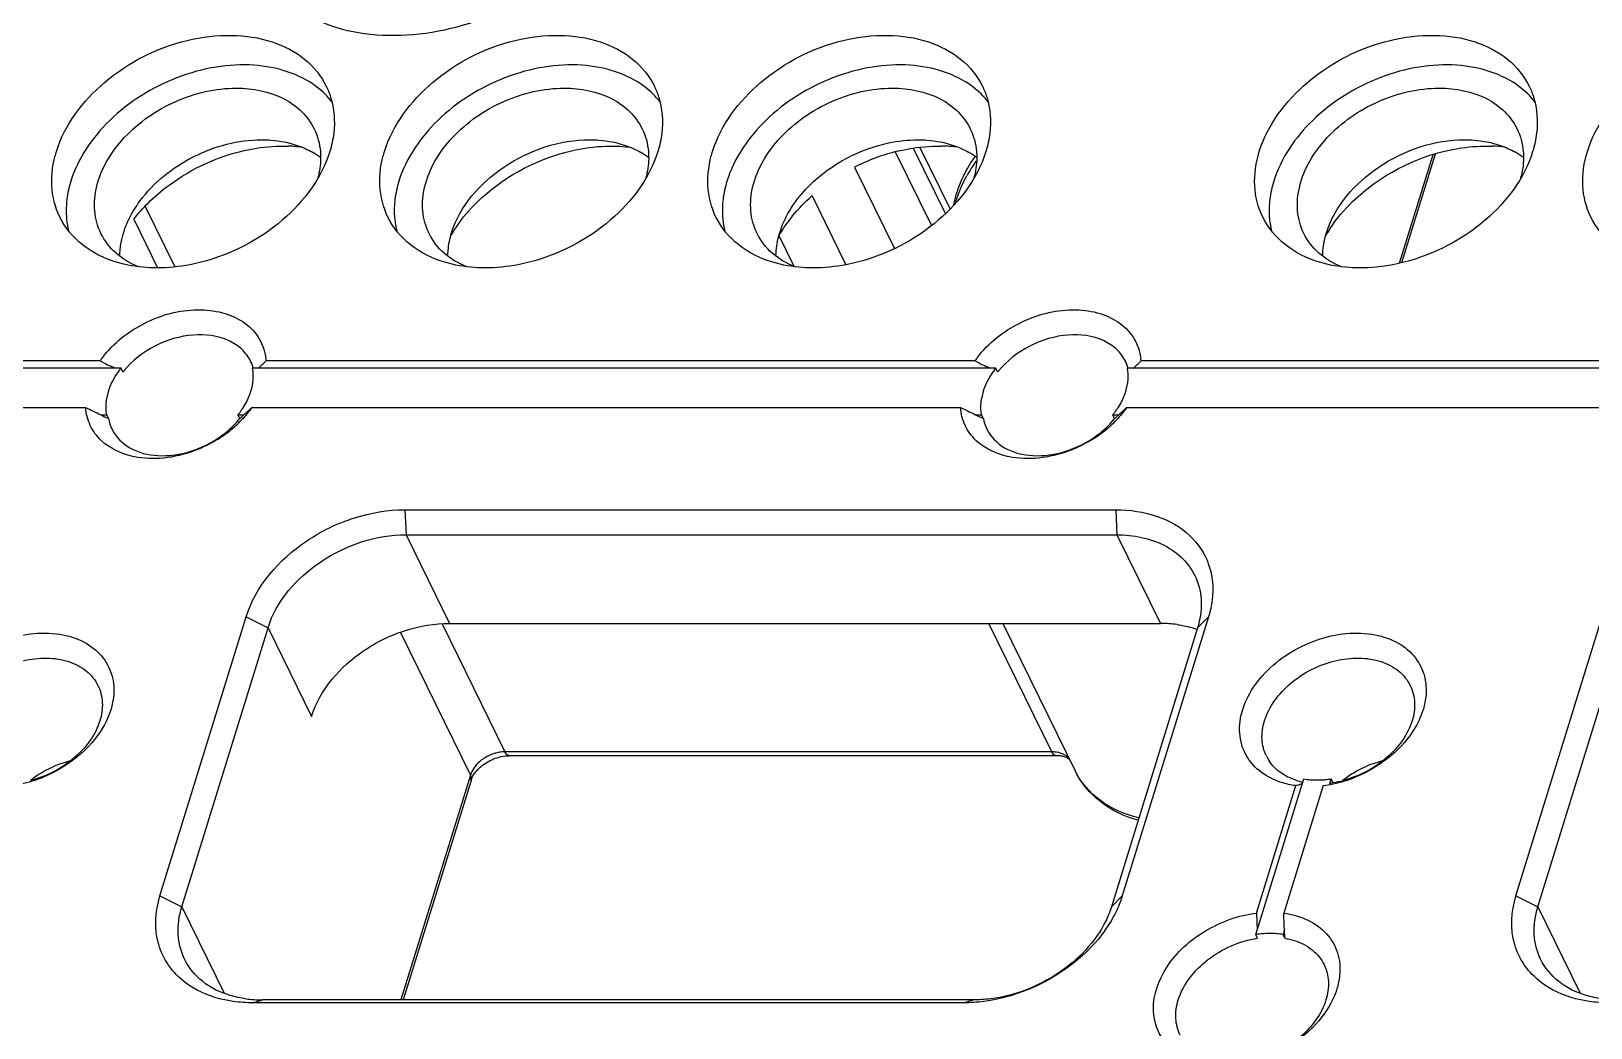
# Model space of a CAD drawing. Header units: millimetres. Extents: x 0 to 297, y 0 to 210.
# Drawn here: x 245.69 to 254.45, y 164.98 to 170.57 of the extents above; entities that cross this region are included whole.
import ezdxf

# ---------------------------------------------------------------- set-up
doc = ezdxf.new("R2010")
doc.units = ezdxf.units.MM
doc.header["$LTSCALE"] = 16.335
doc.layers.add('3_ALL_AXES', color=7, linetype='CONTINUOUS')
doc.layers.add('7_ALL_FEATURES', color=7, linetype='CONTINUOUS')

msp = doc.modelspace()

# ---------------------------------------------------------------- linework, layer by layer
at = {"layer": '3_ALL_AXES', "color": 7, "linetype": 'Continuous'}
msp.add_line((251.14568, 167.24883), (251.55152, 166.42182), dxfattribs=at)
for centre, radius, start, end in [((247.05832, 169.52785), 0.42235, 52.62403, 59.98634), ((248.90044, 169.52785), 0.42235, 52.62403, 59.98634), ((250.74256, 169.52785), 0.42235, 52.62403, 59.98634), ((253.86275, 169.0921), 0.83616, 82.949894, 87.914349), ((253.81277, 169.52785), 0.42235, 52.62403, 59.98634), ((253.66371, 169.01168), 0.81816, 146.392489, 149.555553), ((246.0593, 165.88747), 0.60767, 120.278025, 127.9198), ((253.42779, 165.88747), 0.60767, 120.278025, 127.9198)]:
    msp.add_arc(centre, radius, start, end, dxfattribs=at)
for points, knots in [([(245.83156, 169.89715), (245.87806, 170.04763), (246.09096, 170.32725), (246.47383, 170.51895), (246.80874, 170.56081), (247.03977, 170.52711), (247.23133, 170.42924), (247.31894, 170.32191), (247.34722, 170.26427)], [0, 0, 0, 0, 0.2518058, 0.5295383, 0.6634467, 0.7864616, 0.8973577, 1, 1, 1, 1]), ([(247.67368, 169.89715), (247.72018, 170.04763), (247.93308, 170.32725), (248.31596, 170.51895), (248.65086, 170.56081), (248.88189, 170.52711), (249.07345, 170.42924), (249.16106, 170.32191), (249.18934, 170.26427)], [0, 0, 0, 0, 0.2518058, 0.5295383, 0.6634467, 0.7864616, 0.8973577, 1, 1, 1, 1]), ([(249.5158, 169.89715), (249.5623, 170.04763), (249.77521, 170.32725), (250.15808, 170.51895), (250.49298, 170.56081), (250.72401, 170.52711), (250.91557, 170.42924), (251.00318, 170.32191), (251.03146, 170.26427)], [0, 0, 0, 0, 0.2518058, 0.5295383, 0.6634467, 0.7864616, 0.8973577, 1, 1, 1, 1]), ([(252.586, 169.89715), (252.6325, 170.04763), (252.84541, 170.32725), (253.22828, 170.51895), (253.56318, 170.56081), (253.79421, 170.52711), (253.98578, 170.42924), (254.07338, 170.32191), (254.10167, 170.26427)], [0, 0, 0, 0, 0.2518058, 0.5295383, 0.6634467, 0.7864616, 0.8973577, 1, 1, 1, 1]), ([(254.42813, 169.89715), (254.47462, 170.04763), (254.68753, 170.32725), (255.0704, 170.51895), (255.40531, 170.56081), (255.63634, 170.52711), (255.8279, 170.42924), (255.9155, 170.32191), (255.94379, 170.26427)], [0, 0, 0, 0, 0.2518058, 0.5295383, 0.6634467, 0.7864616, 0.8973577, 1, 1, 1, 1]), ([(247.2948, 170.2595), (247.1958, 170.33512), (246.9944, 170.39482), (246.72392, 170.37847), (246.50782, 170.31962), (246.30473, 170.21761), (246.07853, 170.0421), (245.95277, 169.8604), (245.9129, 169.73139)], [0, 0, 0, 0, 0.2239052, 0.3517985, 0.4863583, 0.623162, 0.757313, 1, 1, 1, 1]), ([(249.13692, 170.2595), (249.03792, 170.33512), (248.83653, 170.39482), (248.56604, 170.37847), (248.34994, 170.31962), (248.14685, 170.21761), (247.92065, 170.0421), (247.79489, 169.8604), (247.75502, 169.73139)], [0, 0, 0, 0, 0.2239052, 0.3517985, 0.4863583, 0.623162, 0.757313, 1, 1, 1, 1]), ([(250.97905, 170.2595), (250.88005, 170.33512), (250.67865, 170.39482), (250.40816, 170.37847), (250.19206, 170.31962), (249.98897, 170.21761), (249.76278, 170.0421), (249.63701, 169.8604), (249.59714, 169.73139)], [0, 0, 0, 0, 0.2239052, 0.3517985, 0.4863583, 0.623162, 0.757313, 1, 1, 1, 1]), ([(254.04925, 170.2595), (253.95025, 170.33512), (253.74885, 170.39482), (253.47836, 170.37847), (253.26227, 170.31962), (253.05917, 170.21761), (252.83298, 170.0421), (252.70721, 169.8604), (252.66735, 169.73139)], [0, 0, 0, 0, 0.2239052, 0.3517985, 0.4863583, 0.623162, 0.757313, 1, 1, 1, 1]), ([(246.08198, 169.4377), (246.06271, 169.47691), (246.03866, 169.56622), (246.05238, 169.70855), (246.11166, 169.85042), (246.24713, 170.03003), (246.4911, 170.19832), (246.7258, 170.25361), (246.84183, 170.25361)], [0, 0, 0, 0, 0.1017788, 0.2097309, 0.3275175, 0.4555166, 0.7296526, 1, 1, 1, 1]), ([(246.84183, 170.25361), (246.93359, 170.25361), (247.07116, 170.2276), (247.21337, 170.12671), (247.26164, 170.06025), (247.27892, 170.02508)], [0, 0, 0, 0, 0.5332389, 0.7722667, 1, 1, 1, 1]), ([(247.34722, 170.26427), (247.35689, 170.24456), (247.39039, 170.16104), (247.39697, 170.06779), (247.38887, 170.0005)], [0, 0, 0, 0, 0.2447347, 1, 1, 1, 1]), ([(247.9241, 169.4377), (247.90483, 169.47691), (247.88079, 169.56622), (247.8945, 169.70855), (247.95378, 169.85042), (248.08925, 170.03003), (248.33323, 170.19832), (248.56792, 170.25361), (248.68395, 170.25361)], [0, 0, 0, 0, 0.1017788, 0.2097309, 0.3275175, 0.4555166, 0.7296526, 1, 1, 1, 1]), ([(248.68395, 170.25361), (248.77571, 170.25361), (248.91328, 170.2276), (249.0555, 170.12671), (249.10376, 170.06025), (249.12105, 170.02508)], [0, 0, 0, 0, 0.5332389, 0.7722667, 1, 1, 1, 1]), ([(249.18934, 170.26427), (249.19902, 170.24456), (249.23251, 170.16104), (249.23909, 170.06779), (249.23099, 170.0005)], [0, 0, 0, 0, 0.2447347, 1, 1, 1, 1]), ([(249.76622, 169.4377), (249.74695, 169.47691), (249.72291, 169.56622), (249.73662, 169.70855), (249.7959, 169.85042), (249.93137, 170.03003), (250.17535, 170.19832), (250.41005, 170.25361), (250.52607, 170.25361)], [0, 0, 0, 0, 0.1017788, 0.2097309, 0.3275175, 0.4555166, 0.7296526, 1, 1, 1, 1]), ([(250.52607, 170.25361), (250.61783, 170.25361), (250.7554, 170.2276), (250.89762, 170.12671), (250.94588, 170.06025), (250.96317, 170.02508)], [0, 0, 0, 0, 0.5332389, 0.7722667, 1, 1, 1, 1]), ([(251.03146, 170.26427), (251.04114, 170.24456), (251.07464, 170.16104), (251.08121, 170.06779), (251.07311, 170.0005)], [0, 0, 0, 0, 0.2447347, 1, 1, 1, 1]), ([(252.83643, 169.4377), (252.81716, 169.47691), (252.79311, 169.56622), (252.80682, 169.70855), (252.86611, 169.85042), (253.00158, 170.03003), (253.24555, 170.19832), (253.48025, 170.25361), (253.59628, 170.25361)], [0, 0, 0, 0, 0.1017788, 0.2097309, 0.3275175, 0.4555166, 0.7296526, 1, 1, 1, 1]), ([(253.59628, 170.25361), (253.68804, 170.25361), (253.82561, 170.2276), (253.96782, 170.12671), (254.01608, 170.06025), (254.03337, 170.02508)], [0, 0, 0, 0, 0.5332389, 0.7722667, 1, 1, 1, 1]), ([(254.10167, 170.26427), (254.11134, 170.24456), (254.14484, 170.16104), (254.15142, 170.06779), (254.14332, 170.0005)], [0, 0, 0, 0, 0.2447347, 1, 1, 1, 1]), ([(245.851, 169.53003), (245.82446, 169.58411), (245.79345, 169.70915), (245.81249, 169.83546), (245.83156, 169.89715)], [0, 0, 0, 0, 0.4826445, 1, 1, 1, 1]), ([(246.30101, 169.61991), (246.3784, 169.72492), (246.59071, 169.89441), (246.85321, 169.96353), (246.98418, 169.96353)], [0, 0, 0, 0, 0.4989882, 1, 1, 1, 1]), ([(247.36666, 169.89715), (247.32076, 169.74862), (247.11213, 169.47188), (246.81078, 169.31868), (246.64444, 169.27633)], [0, 0, 0, 0, 0.4752822, 1, 1, 1, 1]), ([(246.98418, 169.96353), (247.00177, 169.96353), (247.06947, 169.96101), (247.137, 169.94825), (247.18446, 169.93203)], [0, 0, 0, 0, 0.2596445, 1, 1, 1, 1]), ([(247.31395, 169.89706), (247.31497, 169.88494), (247.31684, 169.83481), (247.30922, 169.7845), (247.29926, 169.74788)], [0, 0, 0, 0, 0.242712, 1, 1, 1, 1]), ([(247.69312, 169.53003), (247.66658, 169.58411), (247.63557, 169.70915), (247.65461, 169.83546), (247.67368, 169.89715)], [0, 0, 0, 0, 0.4826445, 1, 1, 1, 1]), ([(248.05091, 169.44131), (248.09736, 169.59162), (248.33107, 169.85628), (248.65792, 169.96353), (248.8263, 169.96353)], [0, 0, 0, 0, 0.4830228, 1, 1, 1, 1]), ([(249.20878, 169.89715), (249.16288, 169.74862), (248.95426, 169.47188), (248.6529, 169.31868), (248.48657, 169.27633)], [0, 0, 0, 0, 0.4752822, 1, 1, 1, 1]), ([(248.8263, 169.96353), (248.84389, 169.96353), (248.91159, 169.96101), (248.97912, 169.94825), (249.02659, 169.93203)], [0, 0, 0, 0, 0.2596445, 1, 1, 1, 1]), ([(249.15607, 169.89706), (249.15709, 169.88494), (249.15896, 169.83481), (249.15134, 169.7845), (249.14138, 169.74788)], [0, 0, 0, 0, 0.242712, 1, 1, 1, 1]), ([(249.53524, 169.53003), (249.5087, 169.58411), (249.47769, 169.70915), (249.49674, 169.83546), (249.5158, 169.89715)], [0, 0, 0, 0, 0.4826445, 1, 1, 1, 1]), ([(249.93036, 169.53199), (249.9544, 169.57855), (250.0813, 169.76205), (250.28581, 169.88608), (250.44868, 169.93203)], [0, 0, 0, 0, 0.2364442, 1, 1, 1, 1]), ([(251.0509, 169.89715), (251.005, 169.74862), (250.79638, 169.47188), (250.49502, 169.31868), (250.32869, 169.27633)], [0, 0, 0, 0, 0.4752822, 1, 1, 1, 1]), ([(250.44868, 169.93203), (250.46699, 169.9372), (250.53895, 169.95498), (250.61333, 169.96353), (250.66843, 169.96353)], [0, 0, 0, 0, 0.2566648, 1, 1, 1, 1]), ([(250.66843, 169.96353), (250.68602, 169.96353), (250.75371, 169.96101), (250.82125, 169.94825), (250.86871, 169.93203)], [0, 0, 0, 0, 0.2596445, 1, 1, 1, 1]), ([(250.99819, 169.89706), (250.99922, 169.88494), (251.00108, 169.83481), (250.99346, 169.7845), (250.9835, 169.74788)], [0, 0, 0, 0, 0.242712, 1, 1, 1, 1]), ([(252.60544, 169.53003), (252.5789, 169.58411), (252.54789, 169.70915), (252.56694, 169.83546), (252.586, 169.89715)], [0, 0, 0, 0, 0.4826445, 1, 1, 1, 1]), ([(252.96324, 169.44131), (253.00969, 169.59162), (253.2434, 169.85628), (253.57024, 169.96353), (253.73863, 169.96353)], [0, 0, 0, 0, 0.4830228, 1, 1, 1, 1]), ([(252.98231, 169.46453), (253.01899, 169.51973), (253.19752, 169.73045), (253.45959, 169.86635), (253.664, 169.90798)], [0, 0, 0, 0, 0.241098, 1, 1, 1, 1]), ([(254.1211, 169.89715), (254.0752, 169.74862), (253.86658, 169.47188), (253.56522, 169.31868), (253.39889, 169.27633)], [0, 0, 0, 0, 0.4752822, 1, 1, 1, 1]), ([(253.664, 169.90798), (253.68328, 169.9119), (253.7589, 169.92514), (253.83611, 169.92983), (253.89318, 169.92771)], [0, 0, 0, 0, 0.2561821, 1, 1, 1, 1]), ([(253.73863, 169.96353), (253.75622, 169.96353), (253.82391, 169.96101), (253.89145, 169.94825), (253.93891, 169.93203)], [0, 0, 0, 0, 0.2596445, 1, 1, 1, 1]), ([(254.06839, 169.89706), (254.06942, 169.88494), (254.07128, 169.83481), (254.06367, 169.7845), (254.0537, 169.74788)], [0, 0, 0, 0, 0.242712, 1, 1, 1, 1]), ([(254.44756, 169.53003), (254.42103, 169.58411), (254.39002, 169.70915), (254.40906, 169.83546), (254.42813, 169.89715)], [0, 0, 0, 0, 0.4826445, 1, 1, 1, 1]), ([(245.89069, 169.62805), (245.88888, 169.613), (245.88422, 169.55428), (245.88987, 169.49461), (245.90038, 169.45215)], [0, 0, 0, 0, 0.2572876, 1, 1, 1, 1]), ([(246.18793, 169.31031), (246.18803, 169.33621), (246.19923, 169.44715), (246.25056, 169.55145), (246.30101, 169.61991)], [0, 0, 0, 0, 0.2334996, 1, 1, 1, 1]), ([(247.73281, 169.62805), (247.731, 169.613), (247.72634, 169.55428), (247.73199, 169.49461), (247.7425, 169.45215)], [0, 0, 0, 0, 0.2572876, 1, 1, 1, 1]), ([(249.57493, 169.62805), (249.57312, 169.613), (249.56846, 169.55428), (249.57411, 169.49461), (249.58463, 169.45215)], [0, 0, 0, 0, 0.2572876, 1, 1, 1, 1]), ([(252.64514, 169.62805), (252.64333, 169.613), (252.63867, 169.55428), (252.64432, 169.49461), (252.65483, 169.45215)], [0, 0, 0, 0, 0.2572876, 1, 1, 1, 1]), ([(246.17007, 169.27633), (246.10088, 169.29723), (245.97247, 169.35926), (245.88033, 169.47026), (245.851, 169.53003)], [0, 0, 0, 0, 0.5204977, 1, 1, 1, 1]), ([(248.01219, 169.27633), (247.94301, 169.29723), (247.81459, 169.35926), (247.72245, 169.47026), (247.69312, 169.53003)], [0, 0, 0, 0, 0.5204977, 1, 1, 1, 1]), ([(249.85432, 169.27633), (249.78513, 169.29723), (249.65671, 169.35926), (249.56457, 169.47026), (249.53524, 169.53003)], [0, 0, 0, 0, 0.5204977, 1, 1, 1, 1]), ([(252.92452, 169.27633), (252.85533, 169.29723), (252.72692, 169.35926), (252.63478, 169.47026), (252.60544, 169.53003)], [0, 0, 0, 0, 0.5204977, 1, 1, 1, 1]), ([(254.76664, 169.27633), (254.69745, 169.29723), (254.56904, 169.35926), (254.4769, 169.47026), (254.44756, 169.53003)], [0, 0, 0, 0, 0.5204977, 1, 1, 1, 1]), ([(246.2937, 169.24999), (246.24773, 169.26846), (246.16306, 169.318), (246.10245, 169.39605), (246.08198, 169.4377)], [0, 0, 0, 0, 0.5163089, 1, 1, 1, 1]), ([(248.13582, 169.24999), (248.08985, 169.26846), (248.00519, 169.318), (247.94457, 169.39605), (247.9241, 169.4377)], [0, 0, 0, 0, 0.5163089, 1, 1, 1, 1]), ([(248.03005, 169.31031), (248.03009, 169.32108), (248.03203, 169.36538), (248.04101, 169.40926), (248.05091, 169.44131)], [0, 0, 0, 0, 0.2430927, 1, 1, 1, 1]), ([(249.97794, 169.24999), (249.93197, 169.26846), (249.84731, 169.318), (249.7867, 169.39605), (249.76622, 169.4377)], [0, 0, 0, 0, 0.5163089, 1, 1, 1, 1]), ([(249.87217, 169.31031), (249.87221, 169.32108), (249.87416, 169.36538), (249.88313, 169.40926), (249.89303, 169.44131)], [0, 0, 0, 0, 0.2430927, 1, 1, 1, 1]), ([(253.04815, 169.24999), (253.00218, 169.26846), (252.91751, 169.318), (252.8569, 169.39605), (252.83643, 169.4377)], [0, 0, 0, 0, 0.5163089, 1, 1, 1, 1]), ([(252.94237, 169.31031), (252.94242, 169.32108), (252.94436, 169.36538), (252.95333, 169.40926), (252.96324, 169.44131)], [0, 0, 0, 0, 0.2430927, 1, 1, 1, 1]), ([(246.39738, 169.24438), (246.37751, 169.24438), (246.30089, 169.24693), (246.22443, 169.25991), (246.17007, 169.27633)], [0, 0, 0, 0, 0.259256, 1, 1, 1, 1]), ([(246.64444, 169.27633), (246.62382, 169.27108), (246.54266, 169.25295), (246.45926, 169.24438), (246.39738, 169.24438)], [0, 0, 0, 0, 0.2558791, 1, 1, 1, 1]), ([(248.23951, 169.24438), (248.21963, 169.24438), (248.14301, 169.24693), (248.06656, 169.25991), (248.01219, 169.27633)], [0, 0, 0, 0, 0.259256, 1, 1, 1, 1]), ([(248.48657, 169.27633), (248.46595, 169.27108), (248.38478, 169.25295), (248.30139, 169.24438), (248.23951, 169.24438)], [0, 0, 0, 0, 0.2558791, 1, 1, 1, 1]), ([(250.08163, 169.24438), (250.06175, 169.24438), (249.98513, 169.24693), (249.90868, 169.25991), (249.85432, 169.27633)], [0, 0, 0, 0, 0.259256, 1, 1, 1, 1]), ([(250.32869, 169.27633), (250.30807, 169.27108), (250.22691, 169.25295), (250.14351, 169.24438), (250.08163, 169.24438)], [0, 0, 0, 0, 0.2558791, 1, 1, 1, 1]), ([(253.15183, 169.24438), (253.13196, 169.24438), (253.05533, 169.24693), (252.97888, 169.25991), (252.92452, 169.27633)], [0, 0, 0, 0, 0.259256, 1, 1, 1, 1]), ([(253.39889, 169.27633), (253.37827, 169.27108), (253.29711, 169.25295), (253.21371, 169.24438), (253.15183, 169.24438)], [0, 0, 0, 0, 0.2558791, 1, 1, 1, 1])]:
    msp.add_open_spline(points, degree=3, knots=knots, dxfattribs=at)
for points in [[(247.37915, 170.17683), (247.35476, 170.20773), (247.32609, 170.2356), (247.2948, 170.2595)], [(249.22127, 170.17683), (249.19689, 170.20773), (249.16821, 170.2356), (249.13692, 170.2595)], [(251.06339, 170.17683), (251.03901, 170.20773), (251.01033, 170.2356), (250.97905, 170.2595)], [(254.1336, 170.17683), (254.10921, 170.20773), (254.08053, 170.2356), (254.04925, 170.2595)], [(247.27892, 170.02508), (247.29844, 169.98537), (247.31022, 169.94114), (247.31395, 169.89706)], [(247.38887, 170.0005), (247.38466, 169.96552), (247.37706, 169.93082), (247.36666, 169.89715)], [(249.12105, 170.02508), (249.14056, 169.98537), (249.15235, 169.94114), (249.15607, 169.89706)], [(249.23099, 170.0005), (249.22678, 169.96552), (249.21918, 169.93082), (249.20878, 169.89715)], [(250.96317, 170.02508), (250.98268, 169.98537), (250.99447, 169.94114), (250.99819, 169.89706)], [(251.07311, 170.0005), (251.0689, 169.96552), (251.0613, 169.93082), (251.0509, 169.89715)], [(254.03337, 170.02508), (254.05289, 169.98537), (254.06467, 169.94114), (254.06839, 169.89706)], [(254.14332, 170.0005), (254.1391, 169.96552), (254.13151, 169.93082), (254.1211, 169.89715)], [(247.18446, 169.93203), (247.21393, 169.92196), (247.24263, 169.90916), (247.26958, 169.89356)], [(249.02659, 169.93203), (249.05605, 169.92196), (249.08476, 169.90916), (249.1117, 169.89356)], [(250.86871, 169.93203), (250.89817, 169.92196), (250.92688, 169.90916), (250.95382, 169.89356)], [(253.93891, 169.93203), (253.96837, 169.92196), (253.99708, 169.90916), (254.02403, 169.89356)], [(245.9129, 169.73139), (245.9025, 169.69773), (245.8949, 169.66303), (245.89069, 169.62805)], [(247.75502, 169.73139), (247.74462, 169.69773), (247.73702, 169.66303), (247.73281, 169.62805)], [(249.59714, 169.73139), (249.58674, 169.69773), (249.57915, 169.66303), (249.57493, 169.62805)], [(252.66735, 169.73139), (252.65694, 169.69773), (252.64935, 169.66303), (252.64514, 169.62805)], [(249.89303, 169.44131), (249.90268, 169.47254), (249.91536, 169.50294), (249.93036, 169.53199)], [(245.91035, 166.4772), (245.85536, 166.46309), (245.80192, 166.4409), (245.75292, 166.41225)], [(253.27884, 166.4772), (253.22385, 166.46309), (253.17041, 166.4409), (253.12141, 166.41225)]]:
    msp.add_open_spline(points, degree=3, dxfattribs=at)
at = {"layer": '7_ALL_FEATURES', "color": 7, "linetype": 'Continuous'}
for p, q in [((250.53971, 169.90036), (250.74483, 169.48238)), ((250.82349, 169.55021), (250.64429, 169.91537)), ((250.84993, 169.57595), (250.68033, 169.92155)), ((250.31299, 169.81007), (250.53696, 169.35367)), ((253.37383, 169.27155), (253.56227, 169.88132)), ((253.38718, 169.2741), (253.57593, 169.88489)), ((250.26512, 169.26419), (250.07567, 169.65024)), ((246.33039, 169.58983), (246.49666, 169.25101)), ((246.26629, 169.51782), (246.40038, 169.24458)), ((249.97383, 169.25189), (249.88954, 169.42365)), ((246.19494, 168.68072), (244.47563, 168.68072)), ((246.0764, 168.72216), (244.5535, 168.72216)), ((246.0983, 168.7115), (246.0764, 168.72216)), ((246.1619, 168.68072), (246.14105, 168.69078)), ((246.2051, 168.66001), (246.19494, 168.68072)), ((251.10726, 168.68072), (246.93179, 168.68072)), ((250.98872, 168.72216), (247.00966, 168.72216)), ((251.01062, 168.7115), (250.98872, 168.72216)), ((251.07422, 168.68072), (251.05337, 168.69078)), ((251.11743, 168.66001), (251.10726, 168.68072)), ((256.01959, 168.68072), (251.84411, 168.68072)), ((255.90105, 168.72216), (251.92198, 168.72216)), ((244.47281, 168.46106), (245.99571, 168.46106)), ((246.08119, 168.41961), (246.11425, 168.41961)), ((246.12442, 168.39889), (246.11425, 168.41961)), ((246.8511, 168.41961), (246.88414, 168.41961)), ((246.86126, 168.3989), (246.8511, 168.41961)), ((246.87836, 168.41435), (246.88414, 168.41961)), ((246.91753, 168.45039), (246.92897, 168.46106)), ((246.92897, 168.46106), (250.90803, 168.46106)), ((250.99352, 168.41961), (251.02658, 168.41961)), ((251.03674, 168.39889), (251.02658, 168.41961)), ((251.76342, 168.41961), (251.79646, 168.41961)), ((251.77359, 168.3989), (251.76342, 168.41961)), ((251.79069, 168.41435), (251.79646, 168.41961)), ((251.82986, 168.4504), (251.84129, 168.46106)), ((251.84129, 168.46106), (255.82036, 168.46106)), ((247.78922, 167.88662), (251.78049, 167.88662)), ((247.78922, 167.88662), (247.79552, 167.74612)), ((251.78049, 167.88662), (251.78678, 167.74612)), ((247.79552, 167.74612), (251.78678, 167.74612)), ((247.79552, 167.74612), (248.03955, 167.24883)), ((251.78678, 167.74612), (252.03082, 167.24883)), ((246.41336, 165.71941), (246.89749, 167.28606)), ((246.89749, 167.28606), (247.0201, 167.2239)), ((252.30105, 167.28606), (251.81692, 165.71941)), ((252.30105, 167.28606), (252.23945, 167.2239)), ((254.02746, 165.71941), (254.5116, 167.28606)), ((246.53597, 165.65725), (247.0201, 167.2239)), ((247.0201, 167.2239), (247.26414, 166.72662)), ((247.7635, 167.19838), (248.15663, 166.39728)), ((247.99779, 167.24656), (248.35048, 166.52783)), ((248.03955, 167.24883), (252.03082, 167.24883)), ((251.42128, 166.52783), (251.06746, 167.24883)), ((252.23945, 167.2239), (251.75532, 165.65725)), ((254.15007, 165.65725), (254.63421, 167.2239)), ((251.42128, 166.52783), (248.35048, 166.52783)), ((251.44549, 166.50616), (248.37469, 166.50616)), ((248.15663, 166.39728), (247.76657, 165.13503)), ((248.16007, 166.36775), (247.77913, 165.13503)), ((252.56582, 165.50215), (252.83586, 166.37601)), ((252.57004, 165.62305), (252.79097, 166.33799)), ((252.94448, 166.33799), (252.72355, 165.62305)), ((252.80045, 166.34094), (252.79097, 166.33799)), ((252.98937, 166.37601), (252.98117, 166.34947)), ((252.99954, 166.35529), (252.98937, 166.37601)), ((252.99504, 166.35385), (252.99954, 166.35529)), ((246.41336, 165.71941), (246.53597, 165.65725)), ((251.81692, 165.71941), (251.75532, 165.65725)), ((254.02746, 165.71941), (254.15007, 165.65725)), ((246.53597, 165.65725), (246.77317, 165.17388)), ((252.57004, 165.62305), (252.57402, 165.52869)), ((252.72459, 165.59868), (252.72355, 165.62305)), ((254.15007, 165.65725), (254.38728, 165.17388)), ((252.72753, 165.52869), (252.71933, 165.50215)), ((252.72559, 165.57484), (252.72459, 165.59868)), ((252.72658, 165.5515), (252.72559, 165.57484)), ((252.72753, 165.52869), (252.72658, 165.5515)), ((252.7295, 165.48143), (252.72753, 165.52869)), ((252.57599, 165.48143), (252.56582, 165.50215)), ((252.7295, 165.48143), (252.71933, 165.50215)), ((246.93392, 165.11886), (246.98863, 165.13503)), ((250.92519, 165.11886), (246.93392, 165.11886)), ((250.9799, 165.13503), (246.98863, 165.13503)), ((250.92519, 165.11886), (250.9799, 165.13503))]:
    msp.add_line(p, q, dxfattribs=at)
for centre, radius, start, end in [((247.108, 169.09133), 0.83694, 82.896782, 88.228924), ((250.81951, 168.81332), 1.11776, 103.725793, 110.220697), ((250.79123, 169.07993), 0.84838, 83.033523, 89.461813), ((250.83007, 168.78259), 1.15025, 110.184853, 116.713671), ((251.61234, 169.42315), 0.76638, 148.9316, 154.831734), ((251.66812, 169.35962), 0.8282, 144.207213, 150.957774), ((251.65709, 169.39682), 0.8183, 146.478202, 148.96939), ((251.68156, 169.38066), 0.84761, 144.908418, 146.481399), ((248.75727, 169.00814), 0.82501, 145.47186, 149.617539), ((250.60006, 169.00723), 0.82608, 145.750768, 149.291848), ((250.65068, 168.97246), 0.88749, 140.71038, 145.734319), ((246.55103, 168.39053), 0.57903, 140.830459, 142.898661), ((251.46335, 168.39053), 0.57903, 140.830459, 142.898661), ((246.52985, 168.40652), 0.55249, 142.896627, 145.159045), ((255.53624, 188.13003), 21.5906, 244.078973, 244.205047), ((246.57415, 168.36513), 0.47239, 140.37873, 141.374095), ((246.71773, 168.62007), 0.22771, 15.629052, 26.119756), ((243.59132, 172.37384), 5.00198, 312.410495, 313.109669), ((246.71122, 168.69897), 0.29934, 4.443287, 7.461981), ((251.44218, 168.40652), 0.55249, 142.896627, 145.159045), ((260.44903, 188.13099), 21.59166, 244.078959, 244.205027), ((251.48648, 168.36513), 0.47239, 140.37873, 141.374095), ((251.63006, 168.62007), 0.22771, 15.629052, 26.119756), ((248.50365, 172.37384), 5.00198, 312.410495, 313.109669), ((251.62354, 168.69897), 0.29934, 4.443287, 7.461981), ((246.42485, 168.4569), 0.31508, 162.781165, 169.214056), ((251.33717, 168.4569), 0.31508, 162.781165, 169.214056), ((254.26362, 185.40778), 18.85603, 243.993337, 244.282008), ((251.98608, 180.68154), 13.60964, 244.286283, 244.488084), ((246.48687, 168.71068), 0.46624, 321.370017, 323.7909), ((244.49893, 171.03085), 3.53664, 311.909922, 312.283182), ((246.50032, 168.70085), 0.44959, 323.79039, 326.179365), ((243.43587, 172.19434), 5.11264, 312.412183, 312.921107), ((259.17595, 185.40778), 18.85603, 243.993337, 244.282008), ((256.8984, 180.68154), 13.60964, 244.286283, 244.488084), ((251.3992, 168.71068), 0.46624, 321.370017, 323.7909), ((249.41124, 171.03087), 3.53666, 311.909923, 312.283207), ((251.41264, 168.70085), 0.44959, 323.79039, 326.179365), ((248.34812, 172.19442), 5.11275, 312.412188, 312.92116), ((246.3519, 168.44006), 0.23118, 190.258575, 206.04864), ((246.35966, 168.88854), 0.71423, 301.022917, 308.596949), ((246.389, 168.85168), 0.66712, 308.602118, 316.385866), ((251.26423, 168.44006), 0.23118, 190.258575, 206.04864), ((251.27198, 168.88854), 0.71423, 301.022917, 308.596949), ((251.30133, 168.85168), 0.66712, 308.602118, 316.385866), ((252.03163, 166.57268), 0.67616, 82.075598, 90.068922), ((252.83783, 166.60764), 0.23619, 206.176536, 213.693327), ((245.47829, 167.07091), 0.73963, 282.017145, 292.26441), ((252.90823, 166.73099), 0.38079, 252.598699, 258.174802), ((250.15542, 174.82886), 8.8905, 287.308237, 287.492014), ((252.90751, 166.80268), 0.43265, 260.468037, 265.401808), ((252.91052, 166.83924), 0.46933, 265.393423, 270.026406), ((252.91049, 166.87479), 0.50488, 270.028414, 274.441397), ((252.85957, 167.0123), 0.67963, 277.177703, 281.99108), ((252.90836, 166.90407), 0.53423, 274.42522, 277.515189), ((252.90667, 166.91755), 0.54782, 277.506364, 278.683303), ((250.85045, 173.10934), 7.08772, 287.494918, 287.612456), ((252.91252, 166.92215), 0.57351, 278.727487, 284.774547), ((252.84675, 167.071), 0.73971, 282.017573, 292.29362), ((252.64769, 165.07548), 0.43265, 80.468037, 85.401808), ((246.98782, 165.8112), 0.67617, 262.077284, 270.0689)]:
    msp.add_arc(centre, radius, start, end, dxfattribs=at)
for points, knots in [([(247.09725, 170.76373), (247.15379, 170.71197), (247.2911, 170.62416), (247.53389, 170.55413), (247.80511, 170.54286), (248.18511, 170.60681), (248.62693, 170.81768), (248.90022, 171.10439), (248.99231, 171.26607)], [0, 0, 0, 0, 0.1051419, 0.2192939, 0.3429516, 0.4743105, 0.7447916, 1, 1, 1, 1]), ([(246.34693, 169.60854), (246.38357, 169.64494), (246.54263, 169.78071), (246.74021, 169.87093), (246.89369, 169.90464)], [0, 0, 0, 0, 0.2473688, 1, 1, 1, 1]), ([(246.89369, 169.90464), (246.91385, 169.90906), (246.993, 169.92404), (247.07399, 169.92977), (247.13387, 169.92788)], [0, 0, 0, 0, 0.2562495, 1, 1, 1, 1]), ([(248.07759, 169.47577), (248.11186, 169.52562), (248.27572, 169.71723), (248.50901, 169.84609), (248.6934, 169.89442)], [0, 0, 0, 0, 0.2409169, 1, 1, 1, 1]), ([(248.6934, 169.89442), (248.71386, 169.89978), (248.79446, 169.91841), (248.87732, 169.92764), (248.93888, 169.92827)], [0, 0, 0, 0, 0.2557131, 1, 1, 1, 1]), ([(250.5543, 169.89917), (250.57479, 169.90416), (250.65532, 169.92128), (250.73796, 169.9289), (250.7992, 169.92827)], [0, 0, 0, 0, 0.2561657, 1, 1, 1, 1]), ([(250.91872, 169.74907), (250.91283, 169.73651), (250.89137, 169.68714), (250.87574, 169.63516), (250.86826, 169.5959)], [0, 0, 0, 0, 0.2576045, 1, 1, 1, 1]), ([(250.88223, 169.61183), (250.88564, 169.62437), (250.90156, 169.67611), (250.92414, 169.7257), (250.94406, 169.76167)], [0, 0, 0, 0, 0.2400618, 1, 1, 1, 1]), ([(246.10212, 168.75626), (246.16679, 168.83566), (246.33622, 168.96206), (246.58796, 169.02263), (246.77793, 168.99581), (246.89457, 168.9402), (246.97775, 168.85104), (247.00306, 168.77568), (247.00802, 168.73785)], [0, 0, 0, 0, 0.2775946, 0.5530003, 0.6780771, 0.7915776, 0.8965657, 1, 1, 1, 1]), ([(251.01444, 168.75626), (251.07911, 168.83566), (251.24854, 168.96206), (251.50028, 169.02263), (251.69026, 168.99581), (251.8069, 168.9402), (251.89008, 168.85104), (251.91539, 168.77568), (251.92035, 168.73785)], [0, 0, 0, 0, 0.2775946, 0.5530003, 0.6780771, 0.7915776, 0.8965657, 1, 1, 1, 1]), ([(246.92218, 168.72032), (246.9099, 168.74537), (246.87448, 168.79246), (246.76848, 168.86059), (246.59055, 168.8816), (246.37992, 168.81774), (246.25776, 168.72374), (246.21028, 168.66638)], [0, 0, 0, 0, 0.1020629, 0.2100298, 0.4534078, 0.7275554, 1, 1, 1, 1]), ([(251.83451, 168.72032), (251.82223, 168.74537), (251.7868, 168.79246), (251.6808, 168.86059), (251.50287, 168.8816), (251.29224, 168.81774), (251.17009, 168.72374), (251.12261, 168.66638)], [0, 0, 0, 0, 0.1020629, 0.2100298, 0.4534078, 0.7275554, 1, 1, 1, 1]), ([(246.12389, 168.55017), (246.1274, 168.56151), (246.14463, 168.60821), (246.17132, 168.65116), (246.19494, 168.68072)], [0, 0, 0, 0, 0.2387811, 1, 1, 1, 1]), ([(251.03622, 168.55017), (251.03972, 168.56151), (251.05695, 168.60821), (251.08364, 168.65116), (251.10726, 168.68072)], [0, 0, 0, 0, 0.2387811, 1, 1, 1, 1]), ([(246.11425, 168.41961), (246.11, 168.4431), (246.1091, 168.47585), (246.11379, 168.5077), (246.11534, 168.51586)], [0, 0, 0, 0, 0.7416962, 1, 1, 1, 1]), ([(246.92215, 168.55017), (246.91951, 168.54165), (246.90717, 168.50679), (246.88943, 168.47392), (246.87382, 168.45061)], [0, 0, 0, 0, 0.2411078, 1, 1, 1, 1]), ([(251.02658, 168.41961), (251.02233, 168.4431), (251.02142, 168.47585), (251.02611, 168.5077), (251.02766, 168.51586)], [0, 0, 0, 0, 0.7416962, 1, 1, 1, 1]), ([(251.83447, 168.55017), (251.83184, 168.54165), (251.8195, 168.50679), (251.80176, 168.47392), (251.78615, 168.45061)], [0, 0, 0, 0, 0.2411078, 1, 1, 1, 1]), ([(246.28815, 168.1805), (246.21359, 168.19256), (246.10309, 168.23813), (246.01602, 168.35762), (245.99839, 168.42652), (245.99571, 168.46106)], [0, 0, 0, 0, 0.5217287, 0.7607016, 1, 1, 1, 1]), ([(251.20048, 168.1805), (251.12591, 168.19256), (251.01542, 168.23813), (250.92834, 168.35762), (250.91072, 168.42652), (250.90803, 168.46106)], [0, 0, 0, 0, 0.5217287, 0.7607016, 1, 1, 1, 1]), ([(246.14421, 168.33855), (246.16531, 168.2955), (246.24355, 168.21819), (246.40936, 168.17914), (246.59236, 168.20604), (246.70809, 168.26449), (246.76042, 168.30292)], [0, 0, 0, 0, 0.2087636, 0.4470138, 0.7173126, 1, 1, 1, 1]), ([(246.76042, 168.30292), (246.77002, 168.30997), (246.8066, 168.33864), (246.83968, 168.37189), (246.86126, 168.3989)], [0, 0, 0, 0, 0.2562409, 1, 1, 1, 1]), ([(251.05653, 168.33855), (251.07764, 168.2955), (251.15588, 168.21819), (251.32169, 168.17914), (251.50469, 168.20604), (251.62042, 168.26449), (251.67274, 168.30292)], [0, 0, 0, 0, 0.2087636, 0.4470138, 0.7173126, 1, 1, 1, 1]), ([(251.67274, 168.30292), (251.68234, 168.30997), (251.71893, 168.33864), (251.75201, 168.37189), (251.77359, 168.3989)], [0, 0, 0, 0, 0.2562409, 1, 1, 1, 1]), ([(246.72776, 168.27647), (246.69376, 168.25599), (246.55819, 168.18842), (246.39863, 168.16264), (246.28815, 168.1805)], [0, 0, 0, 0, 0.2617966, 1, 1, 1, 1]), ([(251.64008, 168.27647), (251.60609, 168.25599), (251.47052, 168.18842), (251.31096, 168.16264), (251.20048, 168.1805)], [0, 0, 0, 0, 0.2617966, 1, 1, 1, 1]), ([(246.89749, 167.28606), (246.95091, 167.45892), (247.15612, 167.68921), (247.49627, 167.85244), (247.69321, 167.88662), (247.78922, 167.88662)], [0, 0, 0, 0, 0.4803697, 0.7450759, 1, 1, 1, 1]), ([(251.78049, 167.88662), (251.85901, 167.88662), (252.00914, 167.86575), (252.20125, 167.75885), (252.31833, 167.58444), (252.32946, 167.44737), (252.32148, 167.3811)], [0, 0, 0, 0, 0.2801917, 0.5300023, 0.7618438, 1, 1, 1, 1]), ([(247.0201, 167.2239), (247.06655, 167.37422), (247.30029, 167.63885), (247.62713, 167.74612), (247.79552, 167.74612)], [0, 0, 0, 0, 0.4830204, 1, 1, 1, 1]), ([(251.78678, 167.74612), (251.87854, 167.74612), (252.01614, 167.72013), (252.15829, 167.61919), (252.20663, 167.55278), (252.2239, 167.5176)], [0, 0, 0, 0, 0.5332207, 0.7722679, 1, 1, 1, 1]), ([(245.19232, 166.44429), (245.1623, 166.47457), (245.11405, 166.55032), (245.09948, 166.68784), (245.14154, 166.82942), (245.26552, 167.00989), (245.50666, 167.1703), (245.74162, 167.20544), (245.85116, 167.18794)], [0, 0, 0, 0, 0.1031083, 0.2087303, 0.3245127, 0.4528823, 0.731746, 1, 1, 1, 1]), ([(245.85116, 167.18794), (245.89736, 167.18055), (245.98454, 167.15422), (246.09066, 167.07365), (246.152, 166.96015), (246.15712, 166.87509), (246.15225, 166.8334)], [0, 0, 0, 0, 0.2722461, 0.5196921, 0.7557725, 1, 1, 1, 1]), ([(247.26414, 166.72662), (247.31059, 166.87693), (247.489, 167.07722), (247.78482, 167.2191), (247.95607, 167.24883), (248.03955, 167.24883)], [0, 0, 0, 0, 0.4803701, 0.7450909, 1, 1, 1, 1]), ([(252.12485, 167.24238), (252.13465, 167.241), (252.17275, 167.23474), (252.21027, 167.22481), (252.23731, 167.21518)], [0, 0, 0, 0, 0.2563636, 1, 1, 1, 1]), ([(252.5609, 166.4442), (252.53089, 166.47444), (252.48263, 166.55009), (252.46794, 166.68746), (252.5098, 166.82893), (252.63346, 167.00935), (252.87424, 167.1699), (253.10895, 167.20536), (253.2185, 167.18812)], [0, 0, 0, 0, 0.1031115, 0.2087171, 0.3244624, 0.4527875, 0.7316179, 1, 1, 1, 1]), ([(253.2185, 167.18812), (253.26476, 167.18084), (253.35205, 167.1547), (253.45847, 167.07443), (253.52021, 166.96114), (253.5256, 166.87612), (253.52086, 166.83444)], [0, 0, 0, 0, 0.2723958, 0.5199355, 0.755971, 1, 1, 1, 1]), ([(245.24687, 166.70169), (245.27198, 166.78295), (245.38695, 166.93395), (245.59371, 167.03745), (245.77455, 167.06004), (245.89931, 167.04185), (246.00273, 166.98899), (246.05006, 166.93105), (246.06532, 166.89993)], [0, 0, 0, 0, 0.2518249, 0.5295536, 0.6634587, 0.7864716, 0.8973677, 1, 1, 1, 1]), ([(252.61536, 166.70169), (252.64047, 166.78295), (252.75544, 166.93395), (252.9622, 167.03745), (253.14304, 167.06004), (253.26779, 167.04185), (253.37121, 166.98899), (253.41855, 166.93105), (253.43381, 166.89993)], [0, 0, 0, 0, 0.2518249, 0.5295536, 0.6634587, 0.7864716, 0.8973677, 1, 1, 1, 1]), ([(246.06532, 166.89993), (246.07965, 166.87072), (246.09638, 166.8032), (246.08612, 166.73499), (246.07582, 166.70169)], [0, 0, 0, 0, 0.4827732, 1, 1, 1, 1]), ([(253.43381, 166.89993), (253.44814, 166.87072), (253.46487, 166.8032), (253.4546, 166.73499), (253.44431, 166.70169)], [0, 0, 0, 0, 0.4827732, 1, 1, 1, 1]), ([(246.13555, 166.75793), (246.12927, 166.73861), (246.09679, 166.65874), (246.04345, 166.58825), (245.99665, 166.54214)], [0, 0, 0, 0, 0.2361589, 1, 1, 1, 1]), ([(253.50437, 166.75897), (253.49813, 166.73961), (253.46581, 166.65957), (253.4125, 166.58892), (253.3657, 166.54269)], [0, 0, 0, 0, 0.2361163, 1, 1, 1, 1]), ([(246.07582, 166.70169), (246.05126, 166.62219), (245.94004, 166.47382), (245.7792, 166.39099), (245.69029, 166.36761)], [0, 0, 0, 0, 0.4750809, 1, 1, 1, 1]), ([(252.62586, 166.50344), (252.61152, 166.53264), (252.59477, 166.60016), (252.60506, 166.66837), (252.61536, 166.70169)], [0, 0, 0, 0, 0.4825755, 1, 1, 1, 1]), ([(253.44431, 166.70169), (253.41974, 166.62219), (253.30853, 166.47382), (253.14769, 166.39099), (253.05878, 166.36761)], [0, 0, 0, 0, 0.4750809, 1, 1, 1, 1]), ([(245.99665, 166.54214), (245.98, 166.52573), (245.90877, 166.46248), (245.82498, 166.41359), (245.75852, 166.38643)], [0, 0, 0, 0, 0.2456101, 1, 1, 1, 1]), ([(248.23012, 166.4896), (248.22127, 166.48363), (248.19, 166.45926), (248.16521, 166.42503), (248.15663, 166.39728)], [0, 0, 0, 0, 0.2687172, 1, 1, 1, 1]), ([(248.20956, 166.43975), (248.21628, 166.44587), (248.24522, 166.46937), (248.2793, 166.48649), (248.30615, 166.49499)], [0, 0, 0, 0, 0.2439278, 1, 1, 1, 1]), ([(248.37469, 166.50615), (248.37247, 166.50615), (248.36123, 166.50894), (248.35444, 166.51978), (248.35048, 166.52783)], [0, 0, 0, 0, 0.1983533, 1, 1, 1, 1]), ([(251.44549, 166.50615), (251.44327, 166.50615), (251.43203, 166.50894), (251.42523, 166.51978), (251.42128, 166.52783)], [0, 0, 0, 0, 0.1983533, 1, 1, 1, 1]), ([(251.51051, 166.49729), (251.50644, 166.50102), (251.4878, 166.51536), (251.46467, 166.52314), (251.44699, 166.52589)], [0, 0, 0, 0, 0.2360471, 1, 1, 1, 1]), ([(251.52255, 166.48183), (251.52072, 166.48367), (251.51057, 166.49233), (251.49795, 166.49776), (251.48765, 166.5007)], [0, 0, 0, 0, 0.1947011, 1, 1, 1, 1]), ([(253.3657, 166.54269), (253.34905, 166.52624), (253.27779, 166.46282), (253.19391, 166.41381), (253.12736, 166.38658)], [0, 0, 0, 0, 0.2455778, 1, 1, 1, 1]), ([(248.16006, 166.36775), (248.16218, 166.37474), (248.16161, 166.38555), (248.15783, 166.39483), (248.15663, 166.39728)], [0, 0, 0, 0, 0.7278014, 1, 1, 1, 1]), ([(248.16007, 166.36775), (248.16123, 166.37153), (248.16766, 166.38862), (248.17761, 166.40427), (248.18653, 166.4154)], [0, 0, 0, 0, 0.2170886, 1, 1, 1, 1]), ([(251.90544, 166.1433), (251.82961, 166.16471), (251.68672, 166.23194), (251.58446, 166.35471), (251.55152, 166.42182)], [0, 0, 0, 0, 0.5131457, 1, 1, 1, 1]), ([(251.9095, 166.15761), (251.83215, 166.17619), (251.68764, 166.23667), (251.58351, 166.35678), (251.55154, 166.42183)], [0, 0, 0, 0, 0.5232389, 1, 1, 1, 1]), ([(252.70911, 166.35634), (252.69465, 166.36098), (252.64063, 166.38132), (252.59087, 166.414), (252.5609, 166.4442)], [0, 0, 0, 0, 0.2630069, 1, 1, 1, 1]), ([(246.55433, 165.23354), (246.51909, 165.26046), (246.45667, 165.32447), (246.37813, 165.48809), (246.38651, 165.63254), (246.41336, 165.71941)], [0, 0, 0, 0, 0.2482971, 0.4909265, 1, 1, 1, 1]), ([(254.16843, 165.23354), (254.13319, 165.26046), (254.07077, 165.32447), (253.99224, 165.48809), (254.00062, 165.63254), (254.02746, 165.71941)], [0, 0, 0, 0, 0.2482971, 0.4909265, 1, 1, 1, 1]), ([(246.55152, 165.36355), (246.53029, 165.40682), (246.50548, 165.50685), (246.52072, 165.6079), (246.53597, 165.65725)], [0, 0, 0, 0, 0.4826446, 1, 1, 1, 1]), ([(252.07629, 164.87804), (252.05009, 164.90455), (252.00689, 164.96858), (251.97567, 165.1283), (252.05888, 165.34797), (252.27593, 165.54035), (252.46956, 165.61046), (252.57004, 165.62305)], [0, 0, 0, 0, 0.1040613, 0.2093208, 0.4433766, 0.7173038, 1, 1, 1, 1]), ([(252.72355, 165.62305), (252.81199, 165.61104), (252.94615, 165.55483), (253.0343, 165.40066), (253.04143, 165.31512), (253.0373, 165.27317)], [0, 0, 0, 0, 0.5179276, 0.7553743, 1, 1, 1, 1]), ([(254.16562, 165.36355), (254.14439, 165.40682), (254.11959, 165.50685), (254.13482, 165.6079), (254.15007, 165.65725)], [0, 0, 0, 0, 0.4826446, 1, 1, 1, 1]), ([(251.72505, 165.5339), (251.68778, 165.47991), (251.50738, 165.27717), (251.24205, 165.153), (251.03928, 165.12646)], [0, 0, 0, 0, 0.2428993, 1, 1, 1, 1]), ([(251.72249, 165.5756), (251.66502, 165.45956), (251.47096, 165.25839), (251.2136, 165.15904), (251.0779, 165.14149)], [0, 0, 0, 0, 0.4862278, 1, 1, 1, 1]), ([(252.13122, 165.13503), (252.15868, 165.22388), (252.28934, 165.38594), (252.47548, 165.46608), (252.57599, 165.48143)], [0, 0, 0, 0, 0.4776994, 1, 1, 1, 1]), ([(252.68237, 165.50673), (252.67292, 165.5075), (252.63402, 165.50943), (252.59493, 165.5066), (252.56582, 165.50215)], [0, 0, 0, 0, 0.2436785, 1, 1, 1, 1]), ([(252.78118, 165.46909), (252.81774, 165.45761), (252.88553, 165.42407), (252.93409, 165.36501), (252.94968, 165.33327)], [0, 0, 0, 0, 0.5200977, 1, 1, 1, 1]), ([(246.80684, 165.16057), (246.75147, 165.17727), (246.64873, 165.22692), (246.57499, 165.31573), (246.55152, 165.36355)], [0, 0, 0, 0, 0.5204957, 1, 1, 1, 1]), ([(254.42094, 165.16057), (254.36558, 165.17727), (254.26283, 165.22692), (254.1891, 165.31573), (254.16562, 165.36355)], [0, 0, 0, 0, 0.5204957, 1, 1, 1, 1]), ([(252.94968, 165.33327), (252.96402, 165.30408), (252.98076, 165.23656), (252.97047, 165.16835), (252.96018, 165.13503)], [0, 0, 0, 0, 0.4825755, 1, 1, 1, 1]), ([(246.82453, 165.12646), (246.79888, 165.13011), (246.7033, 165.14882), (246.61118, 165.1901), (246.55433, 165.23354)], [0, 0, 0, 0, 0.2658832, 1, 1, 1, 1]), ([(253.02178, 165.19719), (253.01575, 165.17768), (252.98414, 165.09687), (252.93102, 165.02542), (252.88422, 164.97868)], [0, 0, 0, 0, 0.2359222, 1, 1, 1, 1]), ([(254.43864, 165.12646), (254.41299, 165.13011), (254.3174, 165.14882), (254.22528, 165.1901), (254.16843, 165.23354)], [0, 0, 0, 0, 0.2658832, 1, 1, 1, 1]), ([(252.14173, 164.93679), (252.12739, 164.96598), (252.11064, 165.03351), (252.12093, 165.10171), (252.13122, 165.13503)], [0, 0, 0, 0, 0.4825755, 1, 1, 1, 1]), ([(252.96018, 165.13503), (252.93561, 165.05554), (252.82439, 164.90717), (252.66355, 164.82433), (252.57464, 164.80095)], [0, 0, 0, 0, 0.4750809, 1, 1, 1, 1]), ([(252.88422, 164.97868), (252.86754, 164.96202), (252.79605, 164.89774), (252.71165, 164.84808), (252.64462, 164.82049)], [0, 0, 0, 0, 0.2454263, 1, 1, 1, 1])]:
    msp.add_open_spline(points, degree=3, knots=knots, dxfattribs=at)
for points in [[(248.93888, 169.92827), (248.97802, 169.92867), (249.01729, 169.92653), (249.05611, 169.92155)], [(249.96381, 169.53445), (249.99777, 169.57601), (250.03543, 169.61473), (250.07567, 169.65024)], [(246.26629, 169.51782), (246.29116, 169.54974), (246.31823, 169.58003), (246.34693, 169.60854)], [(246.93179, 168.68072), (246.93554, 168.66001), (246.93651, 168.63866), (246.93503, 168.61766)], [(251.84411, 168.68072), (251.84786, 168.66001), (251.84884, 168.63866), (251.84736, 168.61766)], [(246.93503, 168.61766), (246.93342, 168.59481), (246.92891, 168.57205), (246.92215, 168.55017)], [(251.84736, 168.61766), (251.84575, 168.59481), (251.84123, 168.57205), (251.83447, 168.55017)], [(246.92897, 168.46106), (246.91185, 168.43645), (246.89265, 168.41322), (246.872, 168.3915)], [(251.84129, 168.46106), (251.82418, 168.43645), (251.80498, 168.41322), (251.78432, 168.3915)], [(252.2239, 167.5176), (252.24402, 167.4766), (252.25597, 167.43078), (252.25927, 167.38523)], [(252.25927, 167.38523), (252.26141, 167.35558), (252.26008, 167.32553), (252.25583, 167.29611)], [(252.32148, 167.3811), (252.3176, 167.34893), (252.31062, 167.31702), (252.30105, 167.28606)], [(252.25583, 167.29611), (252.2523, 167.27168), (252.24673, 167.24748), (252.23945, 167.2239)], [(246.15225, 166.8334), (246.14926, 166.80781), (246.14351, 166.78243), (246.13555, 166.75793)], [(253.52086, 166.83444), (253.51795, 166.80885), (253.51227, 166.78348), (253.50437, 166.75897)], [(248.31976, 166.52531), (248.28801, 166.5202), (248.2568, 166.50756), (248.23012, 166.4896)], [(248.30615, 166.49499), (248.32127, 166.49977), (248.33692, 166.50317), (248.35268, 166.50491)], [(248.35048, 166.52783), (248.34021, 166.52783), (248.32991, 166.52694), (248.31976, 166.52531)], [(248.35268, 166.50491), (248.35998, 166.50572), (248.36734, 166.50616), (248.37469, 166.50616)], [(251.44699, 166.52589), (251.4385, 166.52721), (251.42987, 166.52783), (251.42128, 166.52783)], [(251.46786, 166.50473), (251.46045, 166.50571), (251.45296, 166.50616), (251.44549, 166.50616)], [(251.48765, 166.5007), (251.48117, 166.50255), (251.47453, 166.50385), (251.46786, 166.50473)], [(252.70547, 166.41106), (252.68057, 166.4288), (252.65827, 166.45117), (252.64131, 166.47661)], [(248.18653, 166.4154), (248.19352, 166.42412), (248.2013, 166.43223), (248.20956, 166.43975)], [(252.74719, 166.38633), (252.73267, 166.39343), (252.71864, 166.40168), (252.70547, 166.41106)], [(252.79097, 166.33799), (252.76326, 166.34176), (252.73574, 166.34781), (252.70911, 166.35634)], [(252.79435, 166.36763), (252.77822, 166.3727), (252.76239, 166.37891), (252.74719, 166.38633)], [(251.81692, 165.71941), (251.80683, 165.68678), (251.79383, 165.65496), (251.77861, 165.62438)], [(251.75532, 165.65725), (251.74665, 165.62922), (251.73551, 165.60188), (251.72249, 165.5756)], [(251.77861, 165.62438), (251.763, 165.593), (251.74497, 165.56274), (251.72505, 165.5339)], [(252.7295, 165.48143), (252.74697, 165.47849), (252.76428, 165.4744), (252.78118, 165.46909)], [(253.0373, 165.27317), (253.03477, 165.24745), (253.02941, 165.22189), (253.02178, 165.19719)], [(246.89462, 165.14149), (246.86497, 165.14565), (246.83551, 165.15193), (246.80684, 165.16057)], [(246.93392, 165.11886), (246.89737, 165.11886), (246.86072, 165.12131), (246.82453, 165.12646)], [(251.03928, 165.12646), (251.00149, 165.12152), (250.9633, 165.11886), (250.92519, 165.11886)], [(251.0779, 165.14149), (251.04543, 165.13729), (251.01264, 165.13503), (250.9799, 165.13503)], [(254.50872, 165.14149), (254.47907, 165.14565), (254.44961, 165.15193), (254.42094, 165.16057)], [(254.54803, 165.11886), (254.51148, 165.11886), (254.47482, 165.12131), (254.43864, 165.12646)]]:
    msp.add_open_spline(points, degree=3, dxfattribs=at)

doc.saveas('drawing.dxf')
